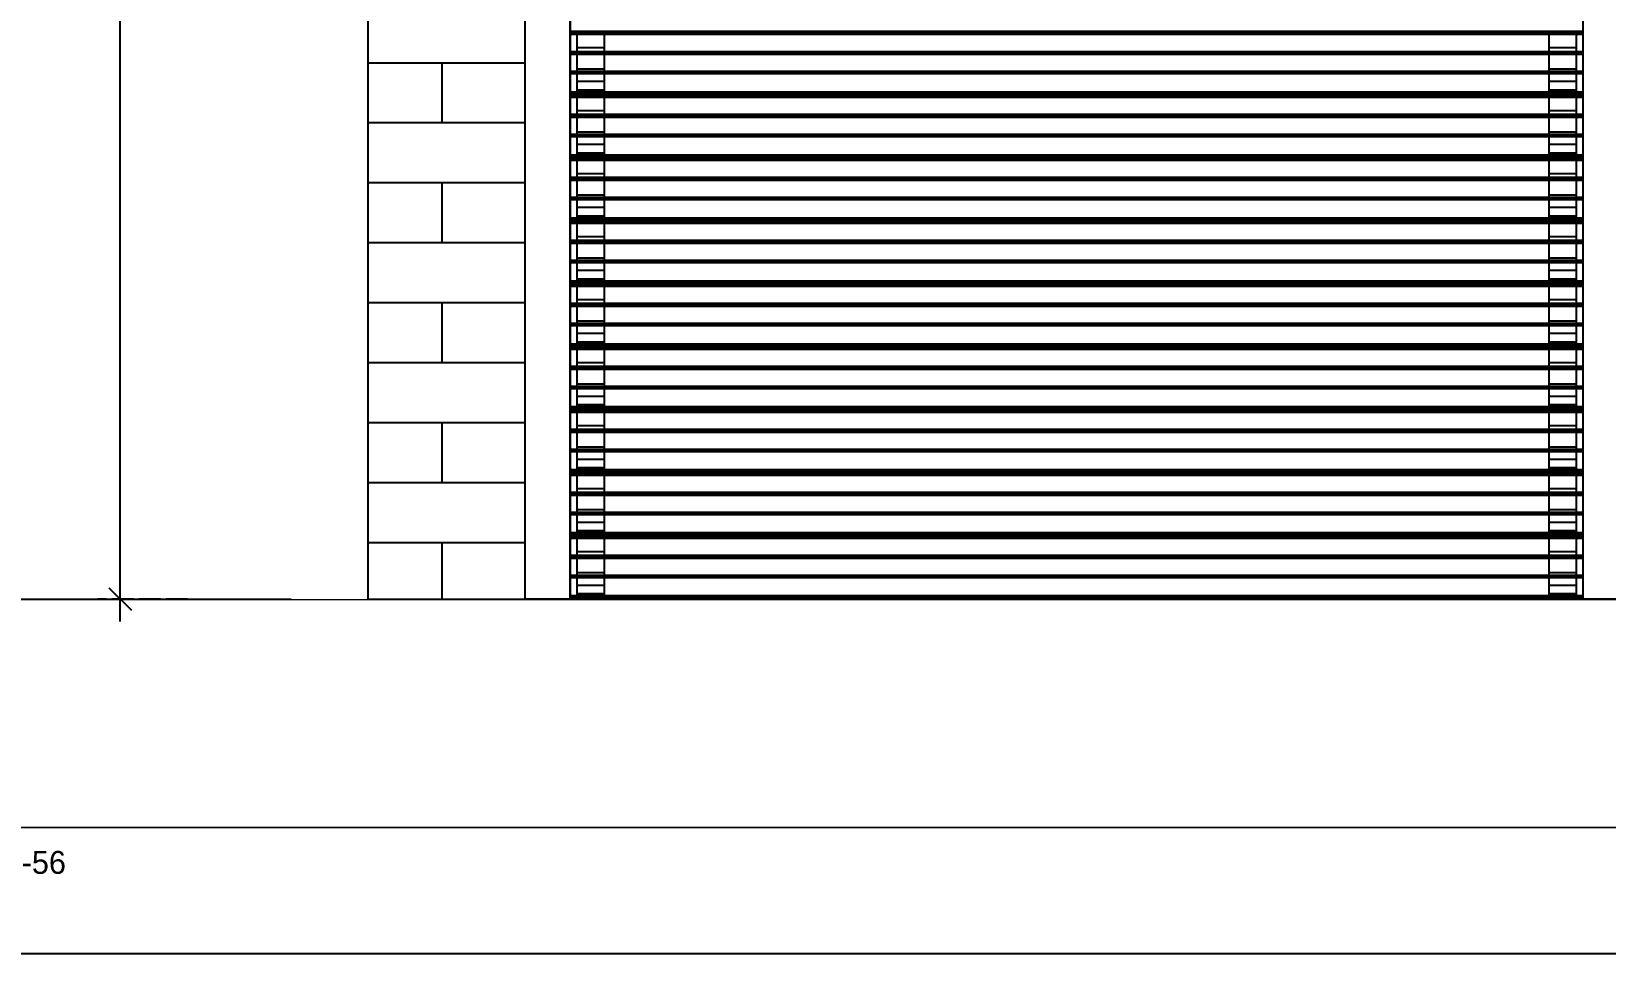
# Model space of a CAD drawing. Header units: millimetres. Extents: x -244126 to 368105, y -173968 to 259060.
# Drawn here: x -8706 to -6957, y 56651 to 57675 of the extents above; entities that cross this region are included whole.
import ezdxf
from ezdxf.enums import TextEntityAlignment as Align

# ---------------------------------------------------------------- set-up
doc = ezdxf.new("R2010")
doc.units = ezdxf.units.MM
doc.header["$MEASUREMENT"] = 0
for name, pattern in [('ACAD_ISO04W100', [30, 24, -3, 0, -3]), ('CENTER', [2, 1.25, -0.25, 0.25, -0.25]), ('TA_GL_040.00000', [110, 40, -10, 10, -10, 40]), ('TA_HL_003.00000', [19.5, 10.65, -8.85])]:
    doc.linetypes.add(name, pattern=pattern)
for name, color, linetype in [('000 - GRID', 8, 'CENTER'), ('000 - GROUND', 6, 'Continuous'), ('000 - H A T C H', 8, 'Continuous'), ('000 - SYMBOL CON', 1, 'Continuous'), ('000 - T E X T', 4, 'Continuous'), ('000 - TITLEBLOCK', 4, 'Continuous'), ('000 - WIPEOUT', 250, 'Continuous'), ('001 - ASCESSORIES', 1, 'Continuous'), ('002 - STRUCTURAL STEEL', 4, 'Continuous'), ('004 - WALL', 3, 'Continuous'), ('A04_TUBE SERIES', 7, 'Continuous')]:
    doc.layers.add(name, color=color, linetype=linetype)
doc.styles.add('BROWALLIA', font='BrowalliaUPC.ttf')
doc.styles.add('century gothic111111', font='CordiaUPC.ttf')
doc.styles.add('Cetury Gothic', font='GOTHIC.TTF')
doc.styles.add('CORDIA', font='cordia.shx')
doc.styles.add('TA', font='Cordia New.ttf', dxfattribs={"height": 4.5})
doc.dimstyles.new('DIM E-E', dxfattribs={"dimscale": 2, "dimtxt": 0.18, "dimasz": 0.1, "dimexe": 0.1, "dimexo": 0.1, "dimgap": 0.09, "dimtad": 1, "dimtoh": 1, "dimzin": 0, "dimdsep": 46, "dimtxsty": 'CORDIA', "dimblk": 'OBLIQUE', "dimcen": 0.1, "dimdle": 0.1, "dimclrd": 40, "dimclre": 140, "dimclrt": 3, "dimadec": 0, "dimazin": 0, "dimtfac": 1, "dimtix": 1, "dimtmove": 2, "dimatfit": 3, "dimfxl": 1, "dimtolj": 1, "dimtzin": 0, "dimarcsym": 0})

# ---------------------------------------------------------------- blocks, each defined once
blk = doc.blocks.new('*U3056')
at = {"layer": '000 - H A T C H'}
h = blk.add_hatch(color=250, dxfattribs=at)
h.dxf.hatch_style = 1
h.paths.add_polyline_path([(-42.019, 4.024), (-46.659, 4.024), (-46.661, 4.021), (-44.339, 0), (-42.018, 4.021)])
at = {"color": 8}
blk.add_lwpolyline([(-49.128, 0), (-15, 0), (-10, 0), (-1, 0)], dxfattribs=at)
blk.add_point((0, 0))
at = {"layer": '000 - SYMBOL CON', "color": 2}
blk.add_lwpolyline([(-44.339, 0), (-42.016, 4.024), (-46.663, 4.024)], close=True, dxfattribs=at)
at = {"layer": 'Defpoints', "color": 250}
for p, q in [((-44.339, 0), (-44.339, 5.366)), ((-47.022, 2.683), (-41.656, 2.683))]:
    blk.add_line(p, q, dxfattribs=at)
at = {"layer": '000 - T E X T', "style": 'TA'}
for tag, p in [('NAME5', (-39.567, 15.48)), ('NAME4', (-39.567, 11.48)), ('NAME3', (-39.567, 7.48)), ('NAME2', (-39.567, 3.98)), ('NAME1', (-39.567, 0.48))]:
    blk.add_attdef(tag, p, '', height=1.8, dxfattribs=at)
at = {"layer": '000 - T E X T', "style": 'BROWALLIA'}
blk.add_attdef('NO.', text='', height=2.5, dxfattribs=at).set_placement((-44.37, 2.731), align=Align.MIDDLE_CENTER)
blk = doc.blocks.new('*U3711')
at = {"layer": '000 - H A T C H'}
h = blk.add_hatch(dxfattribs=at)
h.set_pattern_fill('AR-BRSTD', color=0, scale=25)
h.set_pattern_definition([(0, (-1350, -100), (0, 66.675), []), (90, (-1350, -100), (-100, 66.675), [66.675, -66.675])])
h.paths.add_polyline_path([(-250, 3000), (-250, 0), (0, 0), (0, 2700), (2400, 2700), (2400, 0), (2650, 0), (2650, 3000)])
at = {"layer": '004 - WALL', "color": 0, "linetype": 'ByBlock'}
blk.add_lwpolyline([(2650, 3000), (-250, 3000), (-250, 0), (0, 0), (0, 2700), (2400, 2700), (2400, 0), (2650, 0), (2650, 3000)], close=True, dxfattribs=at)
blk = doc.blocks.new('A$Cfd196da9')
at = {"color": 0, "linetype": 'ByBlock', "const_width": 0.1}
blk.add_lwpolyline([(-143.5, -98), (96.5, -98), (96.5, 99), (-143.5, 99)], close=True, dxfattribs=at)
blk = doc.blocks.new('*U3058')
at = {"layer": '000 - TITLEBLOCK', "color": 250}
blk.add_lwpolyline([(0, 0), (5940, 0), (5940, 4200), (0, 4200)], close=True, dxfattribs=at)
at = {"layer": '000 - T E X T', "color": 3, "xscale": 20, "yscale": 20, "zscale": 20}
blk.add_blockref('A$Cfd196da9', (2970, 2100), dxfattribs=at)
at = {"color": 4, "style": 'TA'}
blk.add_attdef('PAPER_SIZE', text='', height=25, dxfattribs=at).set_placement((5686, 99.7), align=Align.MIDDLE_RIGHT)
blk.add_attdef('SCALE_SIZE', text='', height=25, dxfattribs=at).set_placement((5735.1, 100.3), align=Align.MIDDLE_LEFT)
at = {"layer": '000 - H A T C H', "color": 4, "insert": (108.7, 114), "char_height": 25.428, "attachment_point": 1, "style": 'century gothic111111'}
blk.add_mtext('FM-B2-DE-06/Rev.0/10-06-56', dxfattribs=at)
at = {"layer": '000 - T E X T', "color": 250, "style": 'TA'}
for tag, height, p in [('SUPERLINK', 20, (172.6, 4157.7)), ('NAMEFILE', 20, (172.6, 4117.6)), ('SC', 400, (33.6, 3752.1))]:
    blk.add_attdef(tag, text='', height=height, dxfattribs=at).set_placement(p, align=Align.MIDDLE_LEFT)
at = {"layer": '000 - T E X T', "color": 4, "style": 'TA'}
for tag, height, p in [('PRELIM_NAME_JOB_1', 20, (5246.7, 3301.9)), ('PRELIM_NAME_JOB_2', 20, (5246.7, 3258.3)), ('PRELIM_NAME_PROJECT_1', 30, (4948.1, 3093.1)), ('PRELIM_NAME_PROJECT_2', 30, (4948.1, 3019.1)), ('PRELIM_NAME_PROJECT_3', 30, (4948.1, 2945.1)), ('PRELIM_NAME_TITLE_3', 24, (4955.1, 739.9)), ('DRAWING_NO1', 24, (4946.1, 329.2)), ('DRAWING_NO2', 24, (4946.1, 249.1)), ('PRELIM_NAME_TITLE_1', 1.2, (247.8, 43.7)), ('PRELIM_NAME_TITLE_2', 1.2, (247.8, 40.3))]:
    blk.add_attdef(tag, text='', height=height, dxfattribs=at).set_placement(p, align=Align.MIDDLE_LEFT)
at = {"layer": '000 - T E X T', "color": 4, "style": 'Cetury Gothic'}
for tag, p in [('SHEET_NO.', (5615.8, 340)), ('TOTAL_SHEET_NO.', (5609.7, 176.4))]:
    blk.add_attdef(tag, text='', height=36, dxfattribs=at).set_placement(p, align=Align.CENTER)
at = {"layer": '000 - T E X T', "color": 4, "style": 'TA'}
blk.add_attdef('NAME_REMARK', (552.9, 173), '', height=40, dxfattribs=at)
blk = doc.blocks.new('*U3715')
at = {"layer": '002 - STRUCTURAL STEEL', "color": 0, "linetype": 'ByBlock'}
blk.add_lwpolyline([(0, 50), (2700, 50), (2700, 0), (0, 0)], close=True, dxfattribs=at)
blk = doc.blocks.new('*U3721')
at = {"layer": '000 - GRID', "color": 0, "linetype": 'ByBlock'}
blk.add_line((0, 100), (0, -3000), dxfattribs=at)
at = {"layer": '000 - GRID', "color": 0}
blk.add_point((0, 0), dxfattribs=at)
at = {"style": 'TA', "flags": 1}
blk.add_attdef('LOCATION', (6, 6), '', height=4.5, dxfattribs=at)
blk = doc.blocks.new('_Oblique')
at = {"color": 0, "linetype": 'ByBlock', "lineweight": -2}
blk.add_line((-0.5, -0.5), (0.5, 0.5), dxfattribs=at)
blk = doc.blocks.new('*D3760')
at = {"layer": 'A04_TUBE SERIES', "color": 40, "lineweight": -2, "transparency": 16777216}
blk.add_line((-8607.5, 57019.5), (-8607.5, 59311.6), dxfattribs=at)
at = {"layer": 'A04_TUBE SERIES', "color": 140, "linetype": 'ACAD_ISO04W100', "lineweight": -2, "transparency": 16777216}
for p, q in [((-8532.5, 59286.6), (-8632.5, 59286.6)), ((-8532.5, 57044.5), (-8632.5, 57044.5))]:
    blk.add_line(p, q, dxfattribs=at)
at = {"layer": 'Defpoints', "color": 0, "transparency": 16777216}
for p in [(-8607.5, 59286.6), (-8507.5, 59286.6), (-8507.5, 57044.5)]:
    blk.add_point(p, dxfattribs=at)
at = {"layer": 'A04_TUBE SERIES', "color": 40, "lineweight": -2, "transparency": 16777216, "xscale": 25, "yscale": 25, "zscale": 25}
for p, rotation in [((-8607.5, 59286.6), 90), ((-8607.5, 57044.5), 270)]:
    blk.add_blockref('_Oblique', p, dxfattribs=dict(at, rotation=rotation))
at = {"layer": 'A04_TUBE SERIES', "color": 3, "transparency": 16777216, "insert": (-8652.5, 58165.6), "char_height": 45, "attachment_point": 5, "rotation": 90, "style": 'CORDIA'}
blk.add_mtext('\\A1;VARIES', dxfattribs=at)
blk = doc.blocks.new('*U3751')
at = {"color": 3}
blk.add_wipeout([(1.375, 3.006), (1.184, 2.931), (1.025, 2.8), (0.917, 2.625), (0.871, 2.424), (0.89, 2.219), (0.974, 2.031), (-0.969, 3.974), (-0.885, 3.787), (-0.866, 3.583), (-0.913, 3.384), (-1.021, 3.21), (-1.179, 3.079), (-1.37, 3.006), (-59.997, 3.02), (-59.997, -0.38), (60, -0.394), (60, 3.006)], dxfattribs=at).dxf.layer = '000 - WIPEOUT'
at = {"color": 250}
blk.add_lwpolyline([(60, 3.006), (60, 3.006)], dxfattribs=at)
at = {"layer": '000 - SYMBOL CON', "color": 0}
blk.add_line((1.375, 3.006), (60, 3.006), dxfattribs=at)
blk = doc.blocks.new('000 - ASSCESSORIES_FAMELINE_AL.FLEX_BK_FOR_70Z_[70Z-BK]_FRONT_VIEW')
at = {"layer": '001 - ASCESSORIES', "color": 8}
for p, q in [((-49.3, -15), (-49.3, 15)), ((-25.7, -15), (-25.7, 15)), ((-11.9, -15), (-11.9, 15)), ((-2.4, -15), (-2.4, 15))]:
    blk.add_line(p, q, dxfattribs=at)
at = {"layer": '001 - ASCESSORIES', "color": 0}
blk.add_lwpolyline([(-65.5, 15), (2.7, 15), (2.7, -15), (-65.5, -15)], close=True, dxfattribs=at)
blk = doc.blocks.new('*U3767')
at = {"color": 8}
for p, q in [((494, -1400), (494, -2525)), ((494.2, -1400), (494.2, -2525)), ((494.3, -1400), (494.3, -2525)), ((494.4, -1400), (494.4, -2525)), ((494.5, -1400), (494.5, -2525)), ((494.8, -1400), (494.8, -2525)), ((495.1, -1400), (495.1, -2525)), ((495.5, -1400), (495.5, -2525)), ((495.8, -1400), (495.8, -2525)), ((496.2, -1400), (496.2, -2525)), ((496.6, -1400), (496.6, -2525)), ((497.4, -1400), (497.4, -2525)), ((516.3, -1400), (516.3, -2525)), ((516.7, -1400), (516.7, -2525)), ((517.1, -1400), (517.1, -2525)), ((517.5, -1400), (517.5, -2525)), ((517.9, -1400), (517.9, -2525)), ((518.2, -1400), (518.2, -2525)), ((518.2, -1400), (518.2, -2525)), ((518.5, -1400), (518.5, -2525)), ((518.8, -1400), (518.8, -2525)), ((519.1, -1400), (519.1, -2525)), ((519.3, -1400), (519.3, -2525)), ((519.5, -1400), (519.5, -2525)), ((538.5, -1400), (538.5, -2525)), ((538.7, -1400), (538.7, -2525)), ((539, -1400), (539, -2525)), ((539.3, -1400), (539.3, -2525)), ((539.6, -1400), (539.6, -2525)), ((539.9, -1400), (539.9, -2525)), ((540.3, -1400), (540.3, -2525)), ((540.7, -1400), (540.7, -2525)), ((541.1, -1400), (541.1, -2525)), ((561.2, -1400), (561.2, -2525)), ((561.6, -1400), (561.6, -2525)), ((562, -1400), (562, -2525)), ((562.4, -1400), (562.4, -2525)), ((562.8, -1400), (562.8, -2525)), ((563.1, -1400), (563.1, -2525)), ((563.1, -1400), (563.1, -2525)), ((563.4, -1400), (563.4, -2525)), ((563.7, -1400), (563.7, -2525)), ((564, -1400), (564, -2525)), ((564.2, -1400), (564.2, -2525)), ((564.3, -1400), (564.3, -2525)), ((564.4, -1400), (564.4, -2525)), ((564.5, -1400), (564.5, -2525)), ((564.8, -1400), (564.8, -2525)), ((565.1, -1400), (565.1, -2525)), ((565.5, -1400), (565.5, -2525)), ((565.8, -1400), (565.8, -2525)), ((566.2, -1400), (566.2, -2525)), ((566.6, -1400), (566.6, -2525)), ((567.4, -1400), (567.4, -2525)), ((586.3, -1400), (586.3, -2525)), ((586.7, -1400), (586.7, -2525)), ((587.1, -1400), (587.1, -2525)), ((587.5, -1400), (587.5, -2525)), ((587.9, -1400), (587.9, -2525)), ((588.2, -1400), (588.2, -2525)), ((588.2, -1400), (588.2, -2525)), ((588.5, -1400), (588.5, -2525)), ((588.8, -1400), (588.8, -2525)), ((589.1, -1400), (589.1, -2525)), ((589.3, -1400), (589.3, -2525)), ((589.5, -1400), (589.5, -2525)), ((608.5, -1400), (608.5, -2525)), ((608.7, -1400), (608.7, -2525)), ((609, -1400), (609, -2525)), ((609.3, -1400), (609.3, -2525)), ((609.6, -1400), (609.6, -2525)), ((609.9, -1400), (609.9, -2525)), ((610.3, -1400), (610.3, -2525)), ((610.7, -1400), (610.7, -2525)), ((611.1, -1400), (611.1, -2525)), ((631.2, -1400), (631.2, -2525)), ((631.6, -1400), (631.6, -2525)), ((632, -1400), (632, -2525)), ((632.4, -1400), (632.4, -2525)), ((632.8, -1400), (632.8, -2525)), ((633.1, -1400), (633.1, -2525)), ((633.1, -1400), (633.1, -2525)), ((633.4, -1400), (633.4, -2525)), ((633.7, -1400), (633.7, -2525)), ((634, -1400), (634, -2525)), ((634.2, -1400), (634.2, -2525)), ((634.3, -1400), (634.3, -2525)), ((634.4, -1400), (634.4, -2525)), ((634.5, -1400), (634.5, -2525)), ((634.8, -1400), (634.8, -2525)), ((635.1, -1400), (635.1, -2525)), ((635.5, -1400), (635.5, -2525)), ((635.8, -1400), (635.8, -2525)), ((636.2, -1400), (636.2, -2525)), ((636.6, -1400), (636.6, -2525)), ((637.4, -1400), (637.4, -2525)), ((656.3, -1400), (656.3, -2525)), ((656.7, -1400), (656.7, -2525)), ((657.1, -1400), (657.1, -2525)), ((657.5, -1400), (657.5, -2525)), ((657.9, -1400), (657.9, -2525)), ((658.2, -1400), (658.2, -2525)), ((658.2, -1400), (658.2, -2525)), ((658.5, -1400), (658.5, -2525)), ((658.8, -1400), (658.8, -2525)), ((659.1, -1400), (659.1, -2525)), ((659.3, -1400), (659.3, -2525)), ((659.5, -1400), (659.5, -2525)), ((678.5, -1400), (678.5, -2525)), ((678.7, -1400), (678.7, -2525)), ((679, -1400), (679, -2525)), ((679.3, -1400), (679.3, -2525)), ((679.6, -1400), (679.6, -2525)), ((679.9, -1400), (679.9, -2525)), ((680.3, -1400), (680.3, -2525)), ((680.7, -1400), (680.7, -2525)), ((681.1, -1400), (681.1, -2525)), ((701.2, -1400), (701.2, -2525)), ((701.6, -1400), (701.6, -2525)), ((702, -1400), (702, -2525)), ((702.4, -1400), (702.4, -2525)), ((702.8, -1400), (702.8, -2525)), ((703.1, -1400), (703.1, -2525)), ((703.1, -1400), (703.1, -2525)), ((703.4, -1400), (703.4, -2525)), ((703.7, -1400), (703.7, -2525)), ((704, -1400), (704, -2525)), ((704.2, -1400), (704.2, -2525)), ((704.3, -1400), (704.3, -2525)), ((704.4, -1400), (704.4, -2525)), ((704.5, -1400), (704.5, -2525)), ((704.8, -1400), (704.8, -2525)), ((705.1, -1400), (705.1, -2525)), ((705.5, -1400), (705.5, -2525)), ((705.8, -1400), (705.8, -2525)), ((706.2, -1400), (706.2, -2525)), ((706.6, -1400), (706.6, -2525)), ((707.4, -1400), (707.4, -2525)), ((726.3, -1400), (726.3, -2525)), ((726.7, -1400), (726.7, -2525)), ((727.1, -1400), (727.1, -2525)), ((727.5, -1400), (727.5, -2525)), ((727.9, -1400), (727.9, -2525)), ((728.2, -1400), (728.2, -2525)), ((728.2, -1400), (728.2, -2525)), ((728.5, -1400), (728.5, -2525)), ((728.8, -1400), (728.8, -2525)), ((729.1, -1400), (729.1, -2525)), ((729.3, -1400), (729.3, -2525)), ((729.5, -1400), (729.5, -2525)), ((748.5, -1400), (748.5, -2525)), ((748.7, -1400), (748.7, -2525)), ((749, -1400), (749, -2525)), ((749.3, -1400), (749.3, -2525)), ((749.6, -1400), (749.6, -2525)), ((749.9, -1400), (749.9, -2525)), ((750.3, -1400), (750.3, -2525)), ((750.7, -1400), (750.7, -2525)), ((751.1, -1400), (751.1, -2525)), ((771.2, -1400), (771.2, -2525)), ((771.6, -1400), (771.6, -2525)), ((772, -1400), (772, -2525)), ((772.4, -1400), (772.4, -2525)), ((772.8, -1400), (772.8, -2525)), ((773.1, -1400), (773.1, -2525)), ((773.1, -1400), (773.1, -2525)), ((773.4, -1400), (773.4, -2525)), ((773.7, -1400), (773.7, -2525)), ((774, -1400), (774, -2525)), ((774.2, -1400), (774.2, -2525)), ((774.3, -1400), (774.3, -2525)), ((774.4, -1400), (774.4, -2525)), ((774.5, -1400), (774.5, -2525)), ((774.8, -1400), (774.8, -2525)), ((775.1, -1400), (775.1, -2525)), ((775.5, -1400), (775.5, -2525)), ((775.8, -1400), (775.8, -2525)), ((776.2, -1400), (776.2, -2525)), ((776.6, -1400), (776.6, -2525)), ((777.4, -1400), (777.4, -2525)), ((796.3, -1400), (796.3, -2525)), ((796.7, -1400), (796.7, -2525)), ((797.1, -1400), (797.1, -2525)), ((797.5, -1400), (797.5, -2525)), ((797.9, -1400), (797.9, -2525)), ((798.2, -1400), (798.2, -2525)), ((798.2, -1400), (798.2, -2525)), ((798.5, -1400), (798.5, -2525)), ((798.8, -1400), (798.8, -2525)), ((799.1, -1400), (799.1, -2525)), ((799.3, -1400), (799.3, -2525)), ((799.5, -1400), (799.5, -2525)), ((818.5, -1400), (818.5, -2525)), ((818.7, -1400), (818.7, -2525)), ((819, -1400), (819, -2525)), ((819.3, -1400), (819.3, -2525)), ((819.6, -1400), (819.6, -2525)), ((819.9, -1400), (819.9, -2525)), ((820.3, -1400), (820.3, -2525)), ((820.7, -1400), (820.7, -2525)), ((821.1, -1400), (821.1, -2525)), ((841.2, -1400), (841.2, -2525)), ((841.6, -1400), (841.6, -2525)), ((842, -1400), (842, -2525)), ((842.4, -1400), (842.4, -2525)), ((842.8, -1400), (842.8, -2525)), ((843.1, -1400), (843.1, -2525)), ((843.1, -1400), (843.1, -2525)), ((843.4, -1400), (843.4, -2525)), ((843.7, -1400), (843.7, -2525)), ((844, -1400), (844, -2525)), ((844.2, -1400), (844.2, -2525)), ((844.3, -1400), (844.3, -2525)), ((844.4, -1400), (844.4, -2525)), ((844.5, -1400), (844.5, -2525)), ((844.8, -1400), (844.8, -2525)), ((845.1, -1400), (845.1, -2525)), ((845.5, -1400), (845.5, -2525)), ((845.8, -1400), (845.8, -2525)), ((846.2, -1400), (846.2, -2525)), ((846.6, -1400), (846.6, -2525)), ((847.4, -1400), (847.4, -2525)), ((866.3, -1400), (866.3, -2525)), ((866.7, -1400), (866.7, -2525)), ((867.1, -1400), (867.1, -2525)), ((867.5, -1400), (867.5, -2525)), ((867.9, -1400), (867.9, -2525)), ((868.2, -1400), (868.2, -2525)), ((868.2, -1400), (868.2, -2525)), ((868.5, -1400), (868.5, -2525)), ((868.8, -1400), (868.8, -2525)), ((869.1, -1400), (869.1, -2525)), ((869.3, -1400), (869.3, -2525)), ((869.5, -1400), (869.5, -2525)), ((888.5, -1400), (888.5, -2525)), ((888.7, -1400), (888.7, -2525)), ((889, -1400), (889, -2525)), ((889.3, -1400), (889.3, -2525)), ((889.6, -1400), (889.6, -2525)), ((889.9, -1400), (889.9, -2525)), ((890.3, -1400), (890.3, -2525)), ((890.7, -1400), (890.7, -2525)), ((891.1, -1400), (891.1, -2525)), ((911.2, -1400), (911.2, -2525)), ((911.6, -1400), (911.6, -2525)), ((912, -1400), (912, -2525)), ((912.4, -1400), (912.4, -2525)), ((912.8, -1400), (912.8, -2525)), ((913.1, -1400), (913.1, -2525)), ((913.1, -1400), (913.1, -2525)), ((913.4, -1400), (913.4, -2525)), ((913.7, -1400), (913.7, -2525)), ((914, -1400), (914, -2525)), ((914.2, -1400), (914.2, -2525)), ((914.3, -1400), (914.3, -2525)), ((914.4, -1400), (914.4, -2525)), ((914.5, -1400), (914.5, -2525)), ((914.8, -1400), (914.8, -2525)), ((915.1, -1400), (915.1, -2525)), ((915.5, -1400), (915.5, -2525)), ((915.8, -1400), (915.8, -2525)), ((916.2, -1400), (916.2, -2525)), ((916.6, -1400), (916.6, -2525)), ((917.4, -1400), (917.4, -2525)), ((936.3, -1400), (936.3, -2525)), ((936.7, -1400), (936.7, -2525)), ((937.1, -1400), (937.1, -2525)), ((937.5, -1400), (937.5, -2525)), ((937.9, -1400), (937.9, -2525)), ((938.2, -1400), (938.2, -2525)), ((938.2, -1400), (938.2, -2525)), ((938.5, -1400), (938.5, -2525)), ((938.8, -1400), (938.8, -2525)), ((939.1, -1400), (939.1, -2525)), ((939.3, -1400), (939.3, -2525)), ((939.5, -1400), (939.5, -2525)), ((958.5, -1400), (958.5, -2525)), ((958.7, -1400), (958.7, -2525)), ((959, -1400), (959, -2525)), ((959.3, -1400), (959.3, -2525)), ((959.6, -1400), (959.6, -2525)), ((959.9, -1400), (959.9, -2525)), ((960.3, -1400), (960.3, -2525)), ((960.7, -1400), (960.7, -2525)), ((961.1, -1400), (961.1, -2525)), ((981.2, -1400), (981.2, -2525)), ((981.6, -1400), (981.6, -2525)), ((982, -1400), (982, -2525)), ((982.4, -1400), (982.4, -2525)), ((982.8, -1400), (982.8, -2525)), ((983.1, -1400), (983.1, -2525)), ((983.1, -1400), (983.1, -2525)), ((983.4, -1400), (983.4, -2525)), ((983.7, -1400), (983.7, -2525)), ((984, -1400), (984, -2525)), ((984.2, -1400), (984.2, -2525)), ((984.3, -1400), (984.3, -2525)), ((984.4, -1400), (984.4, -2525)), ((984.5, -1400), (984.5, -2525)), ((984.8, -1400), (984.8, -2525)), ((985.1, -1400), (985.1, -2525)), ((985.5, -1400), (985.5, -2525)), ((985.8, -1400), (985.8, -2525)), ((986.2, -1400), (986.2, -2525)), ((986.6, -1400), (986.6, -2525)), ((987.4, -1400), (987.4, -2525)), ((1006.3, -1400), (1006.3, -2525)), ((1006.7, -1400), (1006.7, -2525)), ((1007.1, -1400), (1007.1, -2525)), ((1007.5, -1400), (1007.5, -2525)), ((1007.9, -1400), (1007.9, -2525)), ((1008.2, -1400), (1008.2, -2525)), ((1008.2, -1400), (1008.2, -2525)), ((1008.5, -1400), (1008.5, -2525)), ((1008.8, -1400), (1008.8, -2525)), ((1009.1, -1400), (1009.1, -2525)), ((1009.3, -1400), (1009.3, -2525)), ((1009.5, -1400), (1009.5, -2525)), ((1028.5, -1400), (1028.5, -2525)), ((1028.7, -1400), (1028.7, -2525)), ((1029, -1400), (1029, -2525)), ((1029.3, -1400), (1029.3, -2525)), ((1029.6, -1400), (1029.6, -2525)), ((1029.9, -1400), (1029.9, -2525)), ((1030.3, -1400), (1030.3, -2525)), ((1030.7, -1400), (1030.7, -2525)), ((1031.1, -1400), (1031.1, -2525)), ((1051.2, -1400), (1051.2, -2525)), ((1051.6, -1400), (1051.6, -2525)), ((1052, -1400), (1052, -2525)), ((1052.4, -1400), (1052.4, -2525)), ((1052.8, -1400), (1052.8, -2525)), ((1053.1, -1400), (1053.1, -2525)), ((1053.1, -1400), (1053.1, -2525)), ((1053.4, -1400), (1053.4, -2525)), ((1053.7, -1400), (1053.7, -2525)), ((1054, -1400), (1054, -2525)), ((1054.2, -1400), (1054.2, -2525)), ((1054.3, -1400), (1054.3, -2525)), ((1054.4, -1400), (1054.4, -2525)), ((1054.5, -1400), (1054.5, -2525)), ((1054.8, -1400), (1054.8, -2525)), ((1055.1, -1400), (1055.1, -2525)), ((1055.5, -1400), (1055.5, -2525)), ((1055.8, -1400), (1055.8, -2525)), ((1056.2, -1400), (1056.2, -2525)), ((1056.6, -1400), (1056.6, -2525)), ((1057.4, -1400), (1057.4, -2525)), ((1076.3, -1400), (1076.3, -2525)), ((1076.7, -1400), (1076.7, -2525)), ((1077.1, -1400), (1077.1, -2525)), ((1077.5, -1400), (1077.5, -2525)), ((1077.9, -1400), (1077.9, -2525)), ((1078.2, -1400), (1078.2, -2525)), ((1078.2, -1400), (1078.2, -2525)), ((1078.5, -1400), (1078.5, -2525)), ((1078.8, -1400), (1078.8, -2525)), ((1079.1, -1400), (1079.1, -2525)), ((1079.3, -1400), (1079.3, -2525)), ((1079.5, -1400), (1079.5, -2525)), ((1098.5, -1400), (1098.5, -2525)), ((1098.7, -1400), (1098.7, -2525)), ((1099, -1400), (1099, -2525)), ((1099.3, -1400), (1099.3, -2525)), ((1099.6, -1400), (1099.6, -2525)), ((1099.9, -1400), (1099.9, -2525)), ((1100.3, -1400), (1100.3, -2525)), ((1100.7, -1400), (1100.7, -2525)), ((1101.1, -1400), (1101.1, -2525)), ((1121.2, -1400), (1121.2, -2525)), ((1121.6, -1400), (1121.6, -2525)), ((1122, -1400), (1122, -2525)), ((1122.4, -1400), (1122.4, -2525)), ((1122.8, -1400), (1122.8, -2525)), ((1123.1, -1400), (1123.1, -2525)), ((1123.1, -1400), (1123.1, -2525)), ((1123.4, -1400), (1123.4, -2525)), ((1123.7, -1400), (1123.7, -2525)), ((1124, -1400), (1124, -2525)), ((1124.2, -1400), (1124.2, -2525)), ((1124.4, -1400), (1124.4, -2525))]:
    blk.add_line(p, q, dxfattribs=at)
at = {"color": 3}
for points in [[(424.1, -1400), (494.7, -1400), (494.7, -2525), (424.1, -2525)], [(494.1, -1400), (564.7, -1400), (564.7, -2525), (494.1, -2525)], [(564.1, -1400), (634.7, -1400), (634.7, -2525), (564.1, -2525)], [(634.1, -1400), (704.7, -1400), (704.7, -2525), (634.1, -2525)], [(704.1, -1400), (774.7, -1400), (774.7, -2525), (704.1, -2525)], [(774.1, -1400), (844.7, -1400), (844.7, -2525), (774.1, -2525)], [(844.1, -1400), (914.7, -1400), (914.7, -2525), (844.1, -2525)], [(914.1, -1400), (984.7, -1400), (984.7, -2525), (914.1, -2525)], [(984.1, -1400), (1054.7, -1400), (1054.7, -2525), (984.1, -2525)], [(1054.1, -1400), (1124.7, -1400), (1124.7, -2525), (1054.1, -2525)]]:
    blk.add_lwpolyline(points, close=True, dxfattribs=at)
at = {"layer": '001 - ASCESSORIES'}
for p in [(561, -1422.5), (631, -1422.5), (701, -1422.5), (771, -1422.5), (841, -1422.5), (911, -1422.5), (981, -1422.5), (1051, -1422.5), (1121, -1422.5), (561, -2502.5), (631, -2502.5), (701, -2502.5), (771, -2502.5), (841, -2502.5), (911, -2502.5), (981, -2502.5), (1051, -2502.5), (1121, -2502.5)]:
    blk.add_blockref('000 - ASSCESSORIES_FAMELINE_AL.FLEX_BK_FOR_70Z_[70Z-BK]_FRONT_VIEW', p, dxfattribs=at)

msp = doc.modelspace()

# ---------------------------------------------------------------- linework, layer by layer
at = {"layer": '000 - GROUND'}
msp.add_lwpolyline([(-9129.93479, 57044.47557), (-4329.93479, 57044.47557)], dxfattribs=at)

# ---------------------------------------------------------------- block references
at = {"color": 2, "linetype": 'TA_HL_003.00000'}
msp.add_blockref('*U3058', (-9229.93479, 56650.53614), dxfattribs=at)
at = {"color": 8}
msp.add_blockref('*U3711', (-8157.46234, 57044.47557), dxfattribs=at)
at = {"color": 2, "rotation": 270}
msp.add_blockref('*U3767', (-5582.47976, 58169.1362), dxfattribs=at)
at = {"layer": '000 - GRID', "linetype": 'TA_GL_040.00000', "rotation": 90}
msp.add_blockref('*U3721', (-8407.46234, 57044.47557), dxfattribs=at)
at = {"layer": '000 - T E X T'}
ref = msp.add_blockref('*U3056', (-8097.46234, 57044.47557), dxfattribs=dict(at, xscale=20, yscale=20, zscale=20))
ref.add_attrib('NAME1', 'ระดับพื้น', (-8888.79994, 57054.0763), dxfattribs={"height": 36, "style": 'TA'})
at = {"layer": '002 - STRUCTURAL STEEL', "color": 1, "rotation": 90}
for p in [(-8107.46234, 57044.47557), (-6932.46234, 57044.47557)]:
    msp.add_blockref('*U3715', p, dxfattribs=at)

# ---------------------------------------------------------------- dimensions: what is measured, and where the dimension line sits
at = {"layer": 'A04_TUBE SERIES', "color": 3}
dim = msp.add_linear_dim(base=(-8607.46234, 59286.6346), p1=(-8507.46234, 57044.47557), p2=(-8507.46234, 59286.6346), angle=90, text='VARIES', dimstyle='DIM E-E', override={"dimscale": 250}, dxfattribs=at)
dim.commit()
dim.dimension.update_dxf_attribs({"geometry": '*D3760', "text_midpoint": (-8652.46234, 58165.55509)})

# ---------------------------------------------------------------- next in the draw order: block references
at = {"layer": '000 - SYMBOL CON', "color": 2, "xscale": 25, "yscale": 25, "zscale": 25, "rotation": 270}
msp.add_blockref('*U3751', (-8407.5887, 58544.37445), dxfattribs=at)

doc.saveas('drawing.dxf')
